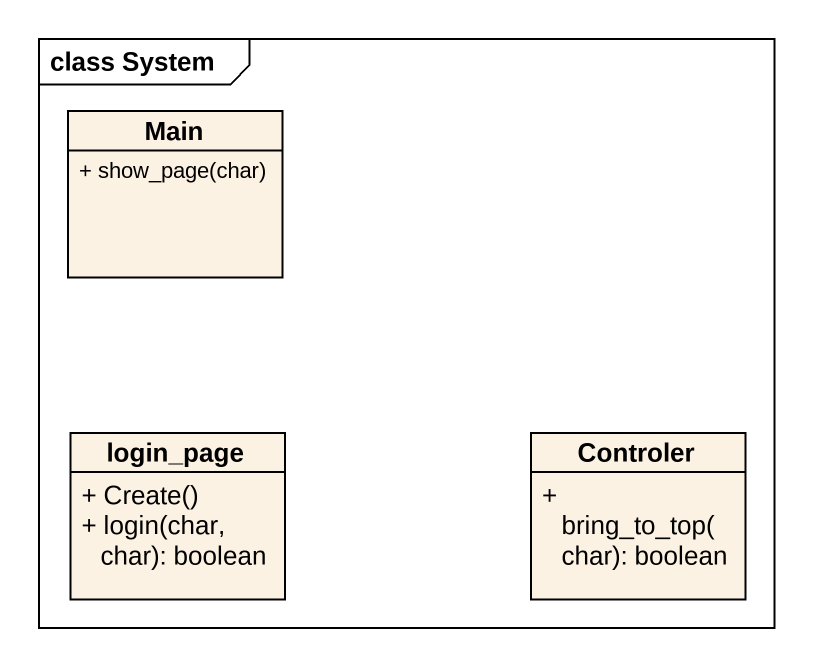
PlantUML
@startuml
mainframe class System
hide circle
hide empty members
skinparam classAttributeIconSize 0
class Main {
  + show_page(char)
}
class login_page {
  + Create()
  + login(char, char): boolean
}
class Controler {
  + bring_to_top(char): boolean
}
@enduml
